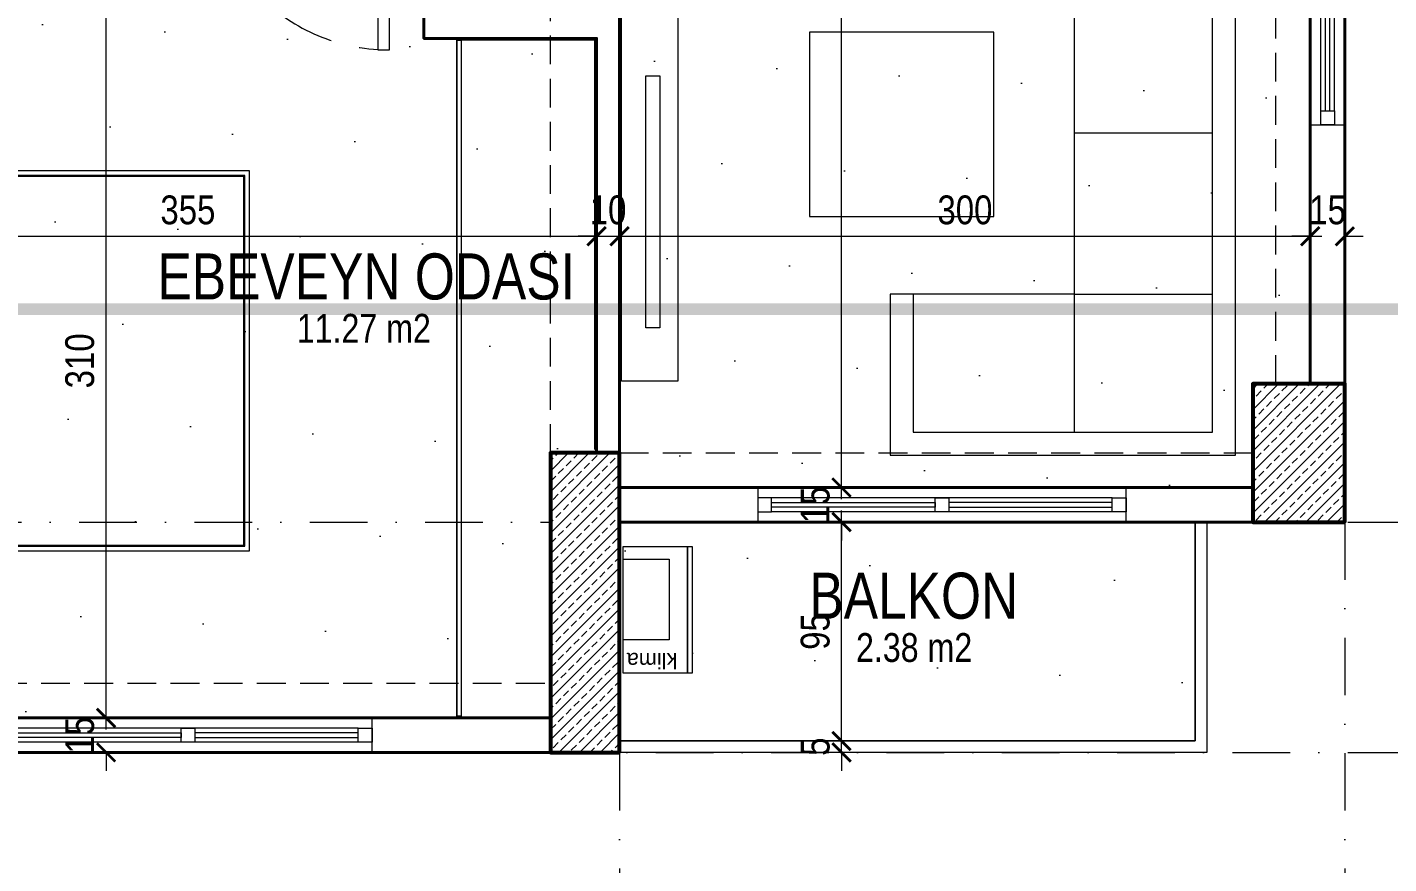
# Model space of a CAD drawing. Header units: centimetres. Extents: x 6300 to 11550, y 0 to 5300.
# Drawn here: x 9778 to 10369, y 1438 to 1801 of the extents above; entities that cross this region are included whole.
import ezdxf
from ezdxf.enums import TextEntityAlignment as Align
from ezdxf.xclip import XClip

# ---------------------------------------------------------------- set-up
doc = ezdxf.new("R2010")
doc.units = ezdxf.units.CM
doc.header["$LTSCALE"] = 100
doc.header["$XCLIPFRAME"] = 0
for name, pattern in [('D BLOK_AKS_NK$0$DASHDOT2', [0.5, 0.25, -0.125, 0, -0.125]), ('D BLOK_KESİT ÇİZGİSİ$0$DASHDOT', [1, 0.5, -0.25, 0, -0.25]), ('D BLOK_STA_NK$0$HIDDEN2', [0.1875, 0.125, -0.0625]), ('xref_1+1_B_PLAN$0$HIDDEN', [0.375, 0.25, -0.125])]:
    doc.linetypes.add(name, pattern=pattern)
for name, color, linetype, lineweight in [('D BLOK_AKS_NK$0$MYD - AKS', 8, 'D BLOK_AKS_NK$0$DASHDOT2', 15), ('D BLOK_KESİT ÇİZGİSİ$0$MYD - TEXT-KESIT', 3, 'D BLOK_KESİT ÇİZGİSİ$0$DASHDOT', 18), ('D BLOK_STA_NK$0$MYD - B-H', 37, 'Continuous', 20), ('D BLOK_STA_NK$0$MYD - BA', 6, 'Continuous', 53), ('D BLOK_STA_NK$0$MYD - IZ-1', 8, 'D BLOK_STA_NK$0$HIDDEN2', 20), ('D BLOK_STA_NK$0$MYD - WIPEOUT', 241, 'Continuous', 0), ('D BLOK_ZK$0$MYD - DIM-IC', 10, 'Continuous', 20), ('xref_1+1_B_PLAN$0$MYD - CAM', 3, 'Continuous', 5), ('xref_1+1_B_PLAN$0$MYD - CAM-PER', 8, 'Continuous', 15), ('xref_1+1_B_PLAN$0$MYD - DUVAR', 4, 'Continuous', 40), ('xref_1+1_B_PLAN$0$MYD - GOR-ARKA', 8, 'Continuous', 9), ('xref_1+1_B_PLAN$0$MYD - GOR-INCE', 5, 'Continuous', 15), ('xref_1+1_B_PLAN$0$MYD - KAPI', 2, 'Continuous', 20), ('xref_1+1_B_PLAN$0$SAA_TEFRİS', 254, 'Continuous', 5), ('xref_1+1_B_TEXT$0$MYD - TEXT', 7, 'Continuous', 20), ('xref_1+1_B_TEXT$0$MYD - TEXT-M2', 1, 'Continuous', 20)]:
    doc.layers.add(name, color=color, linetype=linetype, lineweight=lineweight)
for name, color, linetype, lineweight, plot in [('xref_1+1_B_PLAN$0$MYD - ALAN-BRUT', 190, 'Continuous', 9, False), ('xref_1+1_B_TEXT$0$MYD - ALAN-BRUT', 190, 'Continuous', 9, False), ('xref_1+1_B_TEXT$0$MYD - ALAN-NET', 30, 'Continuous', 9, False)]:
    doc.layers.add(name, color=color, linetype=linetype, lineweight=lineweight, plot=plot)
doc.styles.add('D BLOK_KESİT ÇİZGİSİ$0$MYD_4.00mm', font='ARIALN.TTF', dxfattribs={"height": 40})
doc.styles.add('D BLOK_ZK$0$MYD_1.25mm', font='ARIALN.TTF', dxfattribs={"height": 12.5})
doc.styles.add('xref_1+1_B_PLAN$0$Standard', font='arial.ttf')
doc.styles.add('xref_1+1_B_TEXT$0$0ZG_2.50mm_B', font='arial.ttf', dxfattribs={"width": 0.8, "height": 25})
doc.styles.add('xref_1+1_B_TEXT$0$0ZG_4.00mm_B', font='arial.ttf', dxfattribs={"width": 0.8, "height": 40})
doc.styles.add('xref_1+1_B_TEXT$0$Standard', font='arial.ttf')
doc.dimstyles.new('D BLOK_ZK$0$MYD_DIM050', dxfattribs={"dimscale": 0, "dimtxt": 12.5, "dimasz": 8, "dimexe": 5, "dimexo": 0, "dimgap": 5, "dimtad": 1, "dimdec": 1, "dimrnd": 0.5, "dimzin": 12, "dimdsep": 46, "dimtxsty": 'D BLOK_ZK$0$MYD_1.25mm', "dimblk": 'D BLOK_ZK$0$_ARCHTICK', "dimcen": 0.09, "dimdle": 5, "dimclrd": 256, "dimclre": 256, "dimclrt": 256, "dimadec": 0, "dimazin": 0, "dimtfac": 1, "dimtdec": 1, "dimtix": 1, "dimtofl": 0, "dimtmove": 2, "dimatfit": 1, "dimldrblk": 'D BLOK_ZK$0$_ARCHTICK', "dimfxl": 30, "dimfxlon": 1, "dimtolj": 1, "dimtzin": 0, "dimlwd": -1, "dimlwe": -1, "dimarcsym": 0})

# ---------------------------------------------------------------- blocks, each defined once
blk = doc.blocks.new('xref_1+1_B_TEXT$0$TAG_MAHAL_01')
at = {"style": 'xref_1+1_B_TEXT$0$Standard', "width": 0.65, "flags": 1}
blk.add_attdef('M2', text='', height=20, dxfattribs=at).set_placement((0, 0), align=Align.MIDDLE_RIGHT)
at = {"layer": 'xref_1+1_B_TEXT$0$MYD - TEXT', "style": 'xref_1+1_B_TEXT$0$0ZG_4.00mm_B', "width": 0.8}
blk.add_attdef('MAHAL_ADI', text='', height=40, dxfattribs=at).set_placement((0, -32.5), align=Align.MIDDLE_CENTER)
at = {"layer": 'xref_1+1_B_TEXT$0$MYD - TEXT-M2', "style": 'xref_1+1_B_TEXT$0$0ZG_2.50mm_B', "width": 0.8}
blk.add_attdef('MAHAL_M2', text='', height=25, dxfattribs=at).set_placement((0, -77.5), align=Align.MIDDLE_CENTER)
blk = doc.blocks.new('xref_1+1_B_TEXT')
at = {"layer": 'xref_1+1_B_TEXT$0$MYD - ALAN-NET'}
h = blk.add_hatch(dxfattribs=at)
h.set_pattern_fill('DOTS', color=1, scale=30, angle=60)
h.paths.add_polyline_path([(3442.28, 390.61), (3692.28, 390.61), (3692.28, 295.61), (3442.28, 295.61)])
h.paths.add_polyline_path([(3077.28, 330.61), (3097.28, 330.61), (3097.28, 305.61), (3412.28, 305.61), (3412.28, 420.61), (3432.28, 420.61), (3432.28, 600.61), (3357.28, 600.61), (3357.28, 675.61), (3247.28, 675.61), (3247.28, 615.61), (3077.28, 615.61)])
h.paths.add_polyline_path([(3442.28, 405.61), (3717.28, 405.61), (3717.28, 450.61), (3742.28, 450.61), (3742.28, 930.61), (3717.28, 930.61), (3717.28, 933.11), (3467.28, 933.11), (3467.28, 908.11), (3442.28, 908.11)])
h.paths.add_polyline_path([(3247.28, 875.61), (3412.28, 875.61), (3412.28, 860.61), (3432.28, 860.61), (3432.28, 790.61), (3442.28, 790.61), (3442.28, 685.61), (3247.28, 685.61)])
h.paths.add_polyline_path([(3137.28, 795.61), (3137.28, 875.61), (3237.28, 875.61), (3237.28, 625.61), (3077.28, 625.61), (3077.28, 795.61)])
h.paths.add_polyline_path([(3367.28, 679.86), (3432.28, 679.86), (3432.28, 610.61), (3367.28, 610.61)])
at = {"layer": 'xref_1+1_B_TEXT$0$MYD - ALAN-BRUT'}
blk.add_lwpolyline([(3697.28, 290.61), (3064.78, 290.61), (3064.78, 805.61), (3127.28, 805.61), (3127.28, 890.61), (3412.28, 890.61), (3412.28, 918.11), (3457.28, 918.11), (3457.28, 960.61), (3757.28, 960.61), (3757.28, 390.61), (3697.28, 390.61)], close=True, dxfattribs=at)
at = {"layer": 'xref_1+1_B_TEXT$0$MYD - ALAN-NET'}
for points in [[(3442.28, 405.61), (3717.28, 405.61), (3717.28, 450.61), (3742.28, 450.61), (3742.28, 930.61), (3717.28, 930.61), (3717.28, 933.11), (3467.28, 933.11), (3467.28, 908.11), (3442.28, 908.11)], [(3077.28, 330.61), (3097.28, 330.61), (3097.28, 305.61), (3412.28, 305.61), (3412.28, 420.61), (3432.28, 420.61), (3432.28, 600.61), (3357.28, 600.61), (3357.28, 675.61), (3247.28, 675.61), (3247.28, 615.61), (3077.28, 615.61)], [(3442.28, 390.61), (3692.28, 390.61), (3692.28, 295.61), (3442.28, 295.61)]]:
    blk.add_lwpolyline(points, close=True, dxfattribs=at)
ref = blk.add_blockref('xref_1+1_B_TEXT$0$TAG_MAHAL_01', (3331.97, 513.51), dxfattribs=dict(xscale=-0.5, yscale=0.5, zscale=0.5))
ref.add_attrib('MAHAL_ADI', 'EBEVEYN ODASI', dxfattribs={"layer": 'xref_1+1_B_TEXT$0$MYD - TEXT', "height": 20, "style": 'xref_1+1_B_TEXT$0$0ZG_4.00mm_B', "width": 0.8}).set_placement((3332.21, 497.26), align=Align.MIDDLE_CENTER)
ref.add_attrib('MAHAL_M2', '11.27 m2', dxfattribs={"layer": 'xref_1+1_B_TEXT$0$MYD - TEXT-M2', "height": 12.5, "style": 'xref_1+1_B_TEXT$0$0ZG_2.50mm_B', "width": 0.8}).set_placement((3331.19, 474.76), align=Align.MIDDLE_CENTER)
ref = blk.add_blockref('xref_1+1_B_TEXT$0$TAG_MAHAL_01', (3569.87, 374.91), dxfattribs=dict(xscale=-0.5, yscale=0.5, zscale=0.5))
ref.add_attrib('MAHAL_ADI', 'BALKON', dxfattribs={"layer": 'xref_1+1_B_TEXT$0$MYD - TEXT', "height": 20, "style": 'xref_1+1_B_TEXT$0$0ZG_4.00mm_B', "width": 0.8}).set_placement((3570.07, 358.66), align=Align.MIDDLE_CENTER)
ref.add_attrib('MAHAL_M2', '2.38 m2', dxfattribs={"layer": 'xref_1+1_B_TEXT$0$MYD - TEXT-M2', "height": 12.5, "style": 'xref_1+1_B_TEXT$0$0ZG_2.50mm_B', "width": 0.8}).set_placement((3570.2, 336.16), align=Align.MIDDLE_CENTER)
blk = doc.blocks.new('xref_1+1_B_PLAN$0$KAPI - 090')
at = {"layer": 'xref_1+1_B_PLAN$0$MYD - KAPI', "ltscale": 2}
for points in [[(10, 80), (5, 80), (5, 0), (10, 0), (10, 80)], [(0, 0), (5, 0)], [(85, 0), (90, 0)]]:
    blk.add_lwpolyline(points, dxfattribs=at)
at = {"layer": 'xref_1+1_B_PLAN$0$MYD - KAPI', "linetype": 'xref_1+1_B_PLAN$0$HIDDEN'}
blk.add_lwpolyline([(85, 0, 0.396012), (10, 79.84)], format="xyb", dxfattribs=at)
blk = doc.blocks.new('*U375')
at = {"layer": 'xref_1+1_B_PLAN$0$MYD - GOR-ARKA'}
blk.add_lwpolyline([(5, 0), (-75, 0), (-75, -10), (5, -10)], close=True, dxfattribs=at)
at = {"layer": 'xref_1+1_B_PLAN$0$MYD - KAPI'}
for points in [[(-80, -11), (-80, 1), (-86, 1), (-86, 0), (-75, 0), (-75, -10), (-86, -10), (-86, -11)], [(5, -10), (5, 0), (16, 0), (16, 1), (16, 1), (10, 1), (10, -11), (16, -11), (16, -10)]]:
    blk.add_lwpolyline(points, close=True, dxfattribs=at)
at = {"layer": 'xref_1+1_B_PLAN$0$MYD - KAPI', "xscale": -1, "rotation": 1.636399016291535e-07}
blk.add_blockref('xref_1+1_B_PLAN$0$KAPI - 090', (10, 0), dxfattribs=at)
blk = doc.blocks.new('xref_1+1_B_PLAN$0$Pencere - 160x20')
at = {"layer": 'xref_1+1_B_PLAN$0$MYD - CAM'}
for points in [[(6, -10.5), (6, -4.5), (0, -4.5), (0, -10.5), (6, -10.5)], [(83, -10.5), (83, -4.5), (77, -4.5), (77, -10.5), (83, -10.5)], [(154, -10.5), (154, -4.5), (160, -4.5), (160, -10.5), (154, -10.5)]]:
    blk.add_lwpolyline(points, dxfattribs=at)
for points in [[(6, -8.5), (6, -6.5), (77, -6.5), (77, -8.5)], [(154, -8.5), (154, -6.5), (83, -6.5), (83, -8.5)]]:
    blk.add_lwpolyline(points, close=True, dxfattribs=at)
at = {"layer": 'xref_1+1_B_PLAN$0$MYD - CAM-PER'}
blk.add_lwpolyline([(0, 0), (160, 0), (160, -15), (0, -15)], close=True, dxfattribs=at)
for points in [[(6, -4.5), (154, -4.5)], [(6, -10.5), (154, -10.5)]]:
    blk.add_lwpolyline(points, dxfattribs=at)
blk = doc.blocks.new('xref_1+1_B_PLAN$0$yatak 160x200')
at = {"layer": 'xref_1+1_B_PLAN$0$SAA_TEFRİS', "elevation": 0}
for points in [[(72993.6, -55381.27), (72993.6, -55546.27), (73198.6, -55546.27), (73198.6, -55381.27)], [(72995.6, -55383.27), (72995.6, -55544.27), (73196.6, -55544.27), (73196.6, -55383.27)], [(72996.1, -55383.77), (72996.1, -55543.77), (73196.1, -55543.77), (73196.1, -55383.77)], [(73141.1, -55458.77), (73191.1, -55458.77), (73191.1, -55388.77), (73141.1, -55388.77)], [(73141.1, -55468.77), (73191.1, -55468.77), (73191.1, -55538.77), (73141.1, -55538.77)]]:
    blk.add_lwpolyline(points, close=True, dxfattribs=at)
for points in [[(73096.65, -55383.77), (73096.65, -55543.77)], [(73116.65, -55383.77), (73116.65, -55543.77)]]:
    blk.add_lwpolyline(points, dxfattribs=at)
blk = doc.blocks.new('xref_1+1_B_PLAN')
at = {"layer": 'xref_1+1_B_PLAN$0$MYD - ALAN-BRUT'}
blk.add_lwpolyline([(437.28, 946.29), (497.28, 946.29), (497.28, 1046.29), (1132.28, 1046.29), (1132.28, 446.29), (767.28, 446.29), (767.28, 363.79), (437.28, 363.79)], close=True, dxfattribs=at)
at = {"layer": 'xref_1+1_B_PLAN$0$MYD - DUVAR'}
for points in [[(1132.28, 446.29), (767.28, 446.29), (767.28, 363.79), (437.28, 363.79), (437.28, 946.29), (752.28, 946.29), (752.28, 1046.29), (1132.28, 1046.29)], [(947.28, 721.29), (1117.28, 721.29), (1117.28, 1031.29), (762.28, 1031.29), (762.28, 736.29), (837.28, 736.29), (837.28, 661.29), (947.28, 661.29)], [(947.28, 651.29), (827.28, 651.29), (827.28, 726.29), (762.28, 726.29), (762.28, 651.29), (752.28, 651.29), (752.28, 931.29), (452.28, 931.29), (452.28, 403.79), (727.28, 403.79), (727.28, 428.79), (752.28, 428.79), (752.28, 546.29), (762.28, 546.29), (762.28, 461.29), (947.28, 461.29)]]:
    blk.add_lwpolyline(points, close=True, dxfattribs=at)
at = {"layer": 'xref_1+1_B_PLAN$0$MYD - GOR-ARKA'}
for points in [[(720.78, 956.94), (720.78, 1011.94), (722.78, 1011.94), (722.78, 956.94)], [(722.78, 956.94), (722.78, 1011.94), (750.78, 1011.94), (750.78, 956.94)], [(730.78, 962.41), (730.78, 997.41), (750.78, 997.41), (750.78, 962.41)]]:
    blk.add_lwpolyline(points, close=True, dxfattribs=at)
at = {"layer": 'xref_1+1_B_PLAN$0$MYD - GOR-INCE'}
blk.add_lwpolyline([(497.28, 946.29), (497.28, 1046.29), (752.28, 1046.29), (752.28, 1041.29), (502.28, 1041.29), (502.28, 946.29)], close=True, dxfattribs=at)
at = {"layer": 'xref_1+1_B_PLAN$0$SAA_TEFRİS'}
for p, q in [((554.78, 847.3), (554.78, 907.3)), ((554.78, 847.3), (494.78, 847.3)), ((554.78, 777.3), (494.78, 777.3))]:
    blk.add_line(p, q, dxfattribs=at)
for points in [[(763.03, 914.79), (763.03, 737.04), (823.03, 737.04), (823.03, 1030.54), (821.03, 1030.54)], [(634.78, 917.3), (484.78, 917.3), (484.78, 707.3), (554.78, 707.3), (554.78, 847.3), (634.78, 847.3), (634.78, 917.3)], [(624.78, 847.3), (624.78, 907.3), (494.78, 907.3), (494.78, 717.3), (554.78, 717.3)]]:
    blk.add_lwpolyline(points, dxfattribs=at)
for points in [[(823.03, 737.04), (821.03, 737.04), (821.03, 1030.54), (823.03, 1030.54)], [(751.53, 705.06), (726.98, 705.06), (726.98, 885.09), (751.53, 885.09)], [(734.87, 861.95), (740.83, 861.95), (740.83, 752.52), (734.87, 752.52)], [(589.79, 733.61), (669.79, 733.61), (669.79, 813.61), (589.79, 813.61)]]:
    blk.add_lwpolyline(points, close=True, dxfattribs=at)
at = {"layer": 'xref_1+1_B_PLAN$0$MYD - CAM', "xscale": -1}
for p, rotation in [((859.78, 1031.29), 180), ((532.28, 931.29), 180), ((437.28, 773.79), 90)]:
    blk.add_blockref('xref_1+1_B_PLAN$0$Pencere - 160x20', p, dxfattribs=dict(at, rotation=rotation))
at = {"layer": 'xref_1+1_B_PLAN$0$MYD - KAPI', "xscale": -1}
blk.add_blockref('*U375', (857.28, 661.29), dxfattribs=at)
at = {"layer": 'xref_1+1_B_PLAN$0$SAA_TEFRİS'}
blk.add_blockref('xref_1+1_B_PLAN$0$yatak 160x200', (-72080.56, 56340.06, 0), dxfattribs=at)
at = {"layer": 'xref_1+1_B_PLAN$0$SAA_TEFRİS', "style": 'xref_1+1_B_PLAN$0$Standard'}
blk.add_text('klima', height=6.75, dxfattribs=at).set_placement((738.19, 1003.06), align=Align.CENTER)
blk = doc.blocks.new('D BLOK_STA_NK')
for points in [[(4050.11, 1646.42), (4010.11, 1646.42), (4010.11, 1586.42), (4050.11, 1586.42)], [(3735.11, 1616.42), (3705.11, 1616.42), (3705.11, 1486.42), (3735.11, 1486.42)]]:
    blk.add_wipeout(points).dxf.layer = 'D BLOK_STA_NK$0$MYD - WIPEOUT'
at = {"layer": 'D BLOK_STA_NK$0$MYD - B-H'}
h = blk.add_hatch(dxfattribs=at)
h.set_pattern_fill('ANSI33', color=256)
h.paths.add_polyline_path([(4050.11, 1586.42), (4050.11, 1646.42), (4010.11, 1646.42), (4010.11, 1586.42)])
h = blk.add_hatch(dxfattribs=at)
h.set_pattern_fill('ANSI33', color=256)
h.paths.add_polyline_path([(3735.11, 1486.42), (3735.11, 1616.42), (3705.11, 1616.42), (3705.11, 1486.42)])
at = {"layer": 'D BLOK_STA_NK$0$MYD - BA'}
for points in [[(4050.11, 1586.42), (4050.11, 1646.42), (4010.11, 1646.42), (4010.11, 1586.42)], [(3735.11, 1486.42), (3735.11, 1616.42), (3705.11, 1616.42), (3705.11, 1486.42)]]:
    blk.add_lwpolyline(points, close=True, dxfattribs=at)
at = {"layer": 'D BLOK_STA_NK$0$MYD - IZ-1', "color": 215, "true_color": 0xa953a0}
for points in [[(4020.11, 1646.42), (4020.11, 2126.42), (4050.11, 2126.42), (4050.11, 1646.42)], [(3705.11, 1616.42), (3705.11, 2056.42), (3735.11, 2056.42), (3735.11, 1616.42)], [(3735.11, 1616.42), (4010.11, 1616.42), (4010.11, 1586.42), (3735.11, 1586.42)], [(3390.11, 1516.42), (3705.11, 1516.42), (3705.11, 1486.42), (3390.11, 1486.42)]]:
    blk.add_lwpolyline(points, close=True, dxfattribs=at)
blk = doc.blocks.new('D BLOK_AKS_NK')
at = {"layer": 'D BLOK_AKS_NK$0$MYD - AKS'}
for points in [[(3735.11, 3540.24), (3735.11, 942.88)], [(4050.11, 3540.24), (4050.11, 942.88)], [(193.78, 1586.42), (4534.65, 1586.42)], [(193.78, 1486.42), (4534.65, 1486.42)]]:
    blk.add_lwpolyline(points, dxfattribs=at)
blk = doc.blocks.new('*U561')
at = {"layer": 'D BLOK_KESİT ÇİZGİSİ$0$MYD - TEXT-KESIT', "ltscale": 0.4, "const_width": 5}
blk.add_lwpolyline([(0, -4339.09), (0, -4249.09), (70, -4179.24), (0, -4109.09), (0, -330), (70, -260), (0, -190), (0, -100)], dxfattribs=at)
at = {"layer": 'D BLOK_KESİT ÇİZGİSİ$0$MYD - TEXT-KESIT', "color": 3, "style": 'D BLOK_KESİT ÇİZGİSİ$0$MYD_4.00mm'}
for tag, p in [('KESIT_ADI', (0, -50)), ('KESIT_ADI2', (0, -4389.09))]:
    blk.add_attdef(tag, text='', height=40, dxfattribs=at).set_placement(p, align=Align.MIDDLE_CENTER)
blk = doc.blocks.new('D BLOK_KESİT ÇİZGİSİ')
at = {"rotation": 90}
blk.add_blockref('*U561', (127.37, 1678.85), dxfattribs=at)
blk = doc.blocks.new('D BLOK_ZK$0$_ARCHTICK')
at = {"color": 0, "linetype": 'ByBlock', "const_width": 0.15}
blk.add_lwpolyline([(-0.5, -0.5), (0.5, 0.5)], dxfattribs=at)
blk = doc.blocks.new('*D233')
at = {"layer": 'D BLOK_ZK$0$MYD - DIM-IC', "transparency": 16777216}
for p, q in [((3512.06, 1501.42), (3512.06, 1509.42)), ((3512.06, 1501.42), (3507.06, 1501.42)), ((3512.06, 1486.42), (3507.06, 1486.42)), ((3512.06, 1486.42), (3512.06, 1478.42))]:
    blk.add_line(p, q, dxfattribs=at)
at = {"layer": 'Defpoints', "color": 0, "transparency": 16777216}
for p in [(3512.06, 1501.42), (3512.06, 1501.42), (3512.06, 1486.42)]:
    blk.add_point(p, dxfattribs=at)
at = {"layer": 'D BLOK_ZK$0$MYD - DIM-IC', "transparency": 16777216, "xscale": 8, "yscale": 8, "zscale": 8}
for p, rotation in [((3512.06, 1501.42), 270), ((3512.06, 1486.42), 90)]:
    blk.add_blockref('D BLOK_ZK$0$_ARCHTICK', p, dxfattribs=dict(at, rotation=rotation))
at = {"layer": 'D BLOK_ZK$0$MYD - DIM-IC', "transparency": 16777216, "insert": (3500.68, 1493.92), "char_height": 12.5, "attachment_point": 5, "rotation": 90, "style": 'D BLOK_ZK$0$MYD_1.25mm'}
blk.add_mtext('\\A1;15', dxfattribs=at)
blk = doc.blocks.new('*D234')
at = {"layer": 'D BLOK_ZK$0$MYD - DIM-IC', "transparency": 16777216}
for p, q in [((3512.06, 1496.42), (3512.06, 1816.42)), ((3512.06, 1811.42), (3517.06, 1811.42)), ((3512.06, 1501.42), (3517.06, 1501.42))]:
    blk.add_line(p, q, dxfattribs=at)
at = {"layer": 'Defpoints', "color": 0, "transparency": 16777216}
for p in [(3512.06, 1811.42), (3512.06, 1811.42), (3512.06, 1501.42)]:
    blk.add_point(p, dxfattribs=at)
at = {"layer": 'D BLOK_ZK$0$MYD - DIM-IC', "transparency": 16777216, "xscale": 8, "yscale": 8, "zscale": 8}
for p, rotation in [((3512.06, 1811.42), 90), ((3512.06, 1501.42), 270)]:
    blk.add_blockref('D BLOK_ZK$0$_ARCHTICK', p, dxfattribs=dict(at, rotation=rotation))
at = {"layer": 'D BLOK_ZK$0$MYD - DIM-IC', "transparency": 16777216, "insert": (3500.68, 1656.42), "char_height": 12.5, "attachment_point": 5, "rotation": 90, "style": 'D BLOK_ZK$0$MYD_1.25mm'}
blk.add_mtext('\\A1;310', dxfattribs=at)
blk = doc.blocks.new('*D244')
at = {"layer": 'D BLOK_ZK$0$MYD - DIM-IC', "transparency": 16777216}
for p, q in [((3831.5, 1491.42), (3831.5, 1499.42)), ((3831.5, 1491.42), (3826.5, 1491.42)), ((3831.5, 1486.42), (3826.5, 1486.42)), ((3831.5, 1486.42), (3831.5, 1478.42))]:
    blk.add_line(p, q, dxfattribs=at)
at = {"layer": 'Defpoints', "color": 0, "transparency": 16777216}
for p in [(3831.5, 1491.42), (3831.5, 1491.42), (3831.5, 1486.42)]:
    blk.add_point(p, dxfattribs=at)
at = {"layer": 'D BLOK_ZK$0$MYD - DIM-IC', "transparency": 16777216, "xscale": 8, "yscale": 8, "zscale": 8}
for p, rotation in [((3831.5, 1491.42), 270), ((3831.5, 1486.42), 90)]:
    blk.add_blockref('D BLOK_ZK$0$_ARCHTICK', p, dxfattribs=dict(at, rotation=rotation))
at = {"layer": 'D BLOK_ZK$0$MYD - DIM-IC', "transparency": 16777216, "insert": (3820.14, 1488.92), "char_height": 12.5, "attachment_point": 5, "rotation": 90, "style": 'D BLOK_ZK$0$MYD_1.25mm'}
blk.add_mtext('\\A1;5', dxfattribs=at)
blk = doc.blocks.new('*D245')
at = {"layer": 'D BLOK_ZK$0$MYD - DIM-IC', "transparency": 16777216}
for p, q in [((3831.5, 1486.42), (3831.5, 1591.42)), ((3831.5, 1586.42), (3836.5, 1586.42)), ((3831.5, 1491.42), (3836.5, 1491.42))]:
    blk.add_line(p, q, dxfattribs=at)
at = {"layer": 'Defpoints', "color": 0, "transparency": 16777216}
for p in [(3831.5, 1586.42), (3831.5, 1586.42), (3831.5, 1491.42)]:
    blk.add_point(p, dxfattribs=at)
at = {"layer": 'D BLOK_ZK$0$MYD - DIM-IC', "transparency": 16777216, "xscale": 8, "yscale": 8, "zscale": 8}
for p, rotation in [((3831.5, 1586.42), 90), ((3831.5, 1491.42), 270)]:
    blk.add_blockref('D BLOK_ZK$0$_ARCHTICK', p, dxfattribs=dict(at, rotation=rotation))
at = {"layer": 'D BLOK_ZK$0$MYD - DIM-IC', "transparency": 16777216, "insert": (3820.12, 1538.92), "char_height": 12.5, "attachment_point": 5, "rotation": 90, "style": 'D BLOK_ZK$0$MYD_1.25mm'}
blk.add_mtext('\\A1;95', dxfattribs=at)
blk = doc.blocks.new('*D246')
at = {"layer": 'D BLOK_ZK$0$MYD - DIM-IC', "transparency": 16777216}
for p, q in [((3831.5, 1601.42), (3831.5, 1609.42)), ((3831.5, 1601.42), (3836.5, 1601.42)), ((3831.5, 1586.42), (3836.5, 1586.42)), ((3831.5, 1586.42), (3831.5, 1578.42))]:
    blk.add_line(p, q, dxfattribs=at)
at = {"layer": 'Defpoints', "color": 0, "transparency": 16777216}
for p in [(3831.5, 1601.42), (3831.5, 1601.42), (3831.5, 1586.42)]:
    blk.add_point(p, dxfattribs=at)
at = {"layer": 'D BLOK_ZK$0$MYD - DIM-IC', "transparency": 16777216, "xscale": 8, "yscale": 8, "zscale": 8}
for p, rotation in [((3831.5, 1601.42), 270), ((3831.5, 1586.42), 90)]:
    blk.add_blockref('D BLOK_ZK$0$_ARCHTICK', p, dxfattribs=dict(at, rotation=rotation))
at = {"layer": 'D BLOK_ZK$0$MYD - DIM-IC', "transparency": 16777216, "insert": (3820.12, 1593.92), "char_height": 12.5, "attachment_point": 5, "rotation": 90, "style": 'D BLOK_ZK$0$MYD_1.25mm'}
blk.add_mtext('\\A1;15', dxfattribs=at)
blk = doc.blocks.new('*D247')
at = {"layer": 'D BLOK_ZK$0$MYD - DIM-IC', "transparency": 16777216}
for p, q in [((3831.5, 1596.42), (3831.5, 2133.92)), ((3831.5, 2128.92), (3826.5, 2128.92)), ((3831.5, 1601.42), (3826.5, 1601.42))]:
    blk.add_line(p, q, dxfattribs=at)
at = {"layer": 'Defpoints', "color": 0, "transparency": 16777216}
for p in [(3831.5, 2128.92), (3831.5, 2128.92), (3831.5, 1601.42)]:
    blk.add_point(p, dxfattribs=at)
at = {"layer": 'D BLOK_ZK$0$MYD - DIM-IC', "transparency": 16777216, "xscale": 8, "yscale": 8, "zscale": 8}
for p, rotation in [((3831.5, 2128.92), 90), ((3831.5, 1601.42), 270)]:
    blk.add_blockref('D BLOK_ZK$0$_ARCHTICK', p, dxfattribs=dict(at, rotation=rotation))
at = {"layer": 'D BLOK_ZK$0$MYD - DIM-IC', "transparency": 16777216, "insert": (3820.12, 1865.17), "char_height": 12.5, "attachment_point": 5, "rotation": 90, "style": 'D BLOK_ZK$0$MYD_1.25mm'}
blk.add_mtext('\\A1;527.5', dxfattribs=at)
blk = doc.blocks.new('*D270')
at = {"layer": 'D BLOK_ZK$0$MYD - DIM-IC', "transparency": 16777216}
for p, q in [((3370.11, 1710.5), (3370.11, 1715.5)), ((3725.11, 1710.5), (3725.11, 1715.5)), ((3365.11, 1710.5), (3730.11, 1710.5))]:
    blk.add_line(p, q, dxfattribs=at)
at = {"layer": 'Defpoints', "color": 0, "transparency": 16777216}
for p in [(3370.11, 1710.5), (3725.11, 1710.5), (3725.11, 1710.5)]:
    blk.add_point(p, dxfattribs=at)
at = {"layer": 'D BLOK_ZK$0$MYD - DIM-IC', "transparency": 16777216, "xscale": 8, "yscale": 8, "zscale": 8, "rotation": 180}
blk.add_blockref('D BLOK_ZK$0$_ARCHTICK', (3370.11, 1710.5), dxfattribs=at)
at = {"layer": 'D BLOK_ZK$0$MYD - DIM-IC', "transparency": 16777216, "xscale": 8, "yscale": 8, "zscale": 8}
blk.add_blockref('D BLOK_ZK$0$_ARCHTICK', (3725.11, 1710.5), dxfattribs=at)
at = {"layer": 'D BLOK_ZK$0$MYD - DIM-IC', "transparency": 16777216, "insert": (3547.61, 1721.89), "char_height": 12.5, "attachment_point": 5, "style": 'D BLOK_ZK$0$MYD_1.25mm'}
blk.add_mtext('\\A1;355', dxfattribs=at)
blk = doc.blocks.new('*D271')
at = {"layer": 'D BLOK_ZK$0$MYD - DIM-IC', "transparency": 16777216}
for p, q in [((3725.11, 1710.5), (3725.11, 1715.5)), ((3735.11, 1710.5), (3735.11, 1715.5)), ((3725.11, 1710.5), (3717.11, 1710.5)), ((3735.11, 1710.5), (3743.11, 1710.5))]:
    blk.add_line(p, q, dxfattribs=at)
at = {"layer": 'Defpoints', "color": 0, "transparency": 16777216}
for p in [(3725.11, 1710.5), (3735.11, 1710.5), (3735.11, 1710.5)]:
    blk.add_point(p, dxfattribs=at)
at = {"layer": 'D BLOK_ZK$0$MYD - DIM-IC', "transparency": 16777216, "xscale": 8, "yscale": 8, "zscale": 8}
blk.add_blockref('D BLOK_ZK$0$_ARCHTICK', (3725.11, 1710.5), dxfattribs=at)
at = {"layer": 'D BLOK_ZK$0$MYD - DIM-IC', "transparency": 16777216, "xscale": 8, "yscale": 8, "zscale": 8, "rotation": 180}
blk.add_blockref('D BLOK_ZK$0$_ARCHTICK', (3735.11, 1710.5), dxfattribs=at)
at = {"layer": 'D BLOK_ZK$0$MYD - DIM-IC', "transparency": 16777216, "insert": (3730.11, 1721.89), "char_height": 12.5, "attachment_point": 5, "style": 'D BLOK_ZK$0$MYD_1.25mm'}
blk.add_mtext('\\A1;10', dxfattribs=at)
blk = doc.blocks.new('*D272')
at = {"layer": 'D BLOK_ZK$0$MYD - DIM-IC', "transparency": 16777216}
for p, q in [((3735.11, 1710.5), (3735.11, 1715.5)), ((4035.11, 1710.5), (4035.11, 1715.5)), ((3730.11, 1710.5), (4040.11, 1710.5))]:
    blk.add_line(p, q, dxfattribs=at)
at = {"layer": 'Defpoints', "color": 0, "transparency": 16777216}
for p in [(3735.11, 1710.5), (4035.11, 1710.5), (4035.11, 1710.5)]:
    blk.add_point(p, dxfattribs=at)
at = {"layer": 'D BLOK_ZK$0$MYD - DIM-IC', "transparency": 16777216, "xscale": 8, "yscale": 8, "zscale": 8, "rotation": 180}
blk.add_blockref('D BLOK_ZK$0$_ARCHTICK', (3735.11, 1710.5), dxfattribs=at)
at = {"layer": 'D BLOK_ZK$0$MYD - DIM-IC', "transparency": 16777216, "xscale": 8, "yscale": 8, "zscale": 8}
blk.add_blockref('D BLOK_ZK$0$_ARCHTICK', (4035.11, 1710.5), dxfattribs=at)
at = {"layer": 'D BLOK_ZK$0$MYD - DIM-IC', "transparency": 16777216, "insert": (3885.11, 1721.89), "char_height": 12.5, "attachment_point": 5, "style": 'D BLOK_ZK$0$MYD_1.25mm'}
blk.add_mtext('\\A1;300', dxfattribs=at)
blk = doc.blocks.new('*D273')
at = {"layer": 'D BLOK_ZK$0$MYD - DIM-IC', "transparency": 16777216}
for p, q in [((4035.11, 1710.5), (4035.11, 1715.5)), ((4050.11, 1710.5), (4050.11, 1715.5)), ((4035.11, 1710.5), (4027.11, 1710.5)), ((4050.11, 1710.5), (4058.11, 1710.5))]:
    blk.add_line(p, q, dxfattribs=at)
at = {"layer": 'Defpoints', "color": 0, "transparency": 16777216}
for p in [(4035.11, 1710.5), (4050.11, 1710.5), (4050.11, 1710.5)]:
    blk.add_point(p, dxfattribs=at)
at = {"layer": 'D BLOK_ZK$0$MYD - DIM-IC', "transparency": 16777216, "xscale": 8, "yscale": 8, "zscale": 8}
blk.add_blockref('D BLOK_ZK$0$_ARCHTICK', (4035.11, 1710.5), dxfattribs=at)
at = {"layer": 'D BLOK_ZK$0$MYD - DIM-IC', "transparency": 16777216, "xscale": 8, "yscale": 8, "zscale": 8, "rotation": 180}
blk.add_blockref('D BLOK_ZK$0$_ARCHTICK', (4050.11, 1710.5), dxfattribs=at)
at = {"layer": 'D BLOK_ZK$0$MYD - DIM-IC', "transparency": 16777216, "insert": (4042.61, 1721.89), "char_height": 12.5, "attachment_point": 5, "style": 'D BLOK_ZK$0$MYD_1.25mm'}
blk.add_mtext('\\A1;15', dxfattribs=at)
blk = doc.blocks.new('D BLOK_ZK')
for name in ['D BLOK_KESİT ÇİZGİSİ', 'D BLOK_AKS_NK']:
    blk.add_blockref(name, (0, 0))
ref = blk.add_blockref('xref_1+1_B_PLAN', (4487.4, 2532.71), dxfattribs=dict(rotation=180))
XClip(ref).set_block_clipping_path([(413.8075607235, 349.068542265), (1178.1324705041, 1087.4358612753)])
blk.add_blockref('D BLOK_STA_NK', (0, 0))
ref = blk.add_blockref('xref_1+1_B_TEXT', (292.83, 1195.81))
XClip(ref).set_block_clipping_path([(134.2933191095, 16.1469460235), (3890.7886473708, 1929.6499255284)])
at = {"layer": 'D BLOK_ZK$0$MYD - DIM-IC'}
for base, p1, p2, picture, middle in [((3831.5, 2128.92), (3831.5, 1601.42), (3831.5, 2128.92), '*D247', (3820.12, 1865.17)), ((3512.06, 1811.42), (3512.06, 1501.42), (3512.06, 1811.42), '*D234', (3500.68, 1656.42)), ((3831.5, 1601.42), (3831.5, 1586.42), (3831.5, 1601.42), '*D246', (3820.12, 1593.92)), ((3831.5, 1586.42), (3831.5, 1491.42), (3831.5, 1586.42), '*D245', (3820.12, 1538.92)), ((3512.06, 1501.42), (3512.06, 1486.42), (3512.06, 1501.42), '*D233', (3500.68, 1493.92)), ((3831.5, 1491.42), (3831.5, 1486.42), (3831.5, 1491.42), '*D244', (3820.14, 1488.92))]:
    dim = blk.add_linear_dim(base=base, p1=p1, p2=p2, angle=90, dimstyle='D BLOK_ZK$0$MYD_DIM050', override={"dimscale": 1}, dxfattribs=at)
    dim.commit()
    dim.dimension.update_dxf_attribs({"geometry": picture, "text_midpoint": middle})
for base, p1, p2, picture, middle in [((3725.11, 1710.5), (3370.11, 1710.5), (3725.11, 1710.5), '*D270', (3547.61, 1721.89)), ((3735.11, 1710.5), (3725.11, 1710.5), (3735.11, 1710.5), '*D271', (3730.11, 1721.89)), ((4035.11, 1710.5), (3735.11, 1710.5), (4035.11, 1710.5), '*D272', (3885.11, 1721.89)), ((4050.11, 1710.5), (4035.11, 1710.5), (4050.11, 1710.5), '*D273', (4042.61, 1721.89))]:
    dim = blk.add_linear_dim(base=base, p1=p1, p2=p2, dimstyle='D BLOK_ZK$0$MYD_DIM050', override={"dimscale": 1}, dxfattribs=at)
    dim.commit()
    dim.dimension.update_dxf_attribs({"geometry": picture, "text_midpoint": middle})

msp = doc.modelspace()

# ---------------------------------------------------------------- block references
ref = msp.add_blockref('D BLOK_ZK', (6300, 0))
XClip(ref).set_block_clipping_path([(24.9999999999, 25.0000000598), (4724.9999999999, 4424.0000000001)])

doc.saveas('drawing.dxf')
